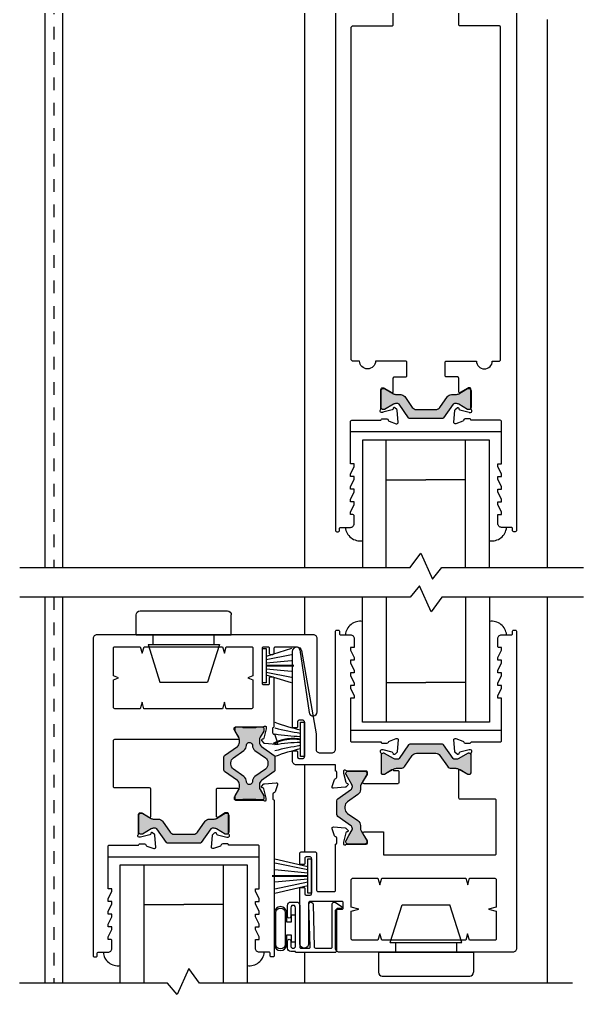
# Model space of a CAD drawing. Extents: x -40 to 95, y -81 to 25.
# Drawn here: x 14.46 to 18.9, y 5.32 to 13 of the extents above; entities that cross this region are included whole.
import ezdxf

# ---------------------------------------------------------------- set-up
doc = ezdxf.new("R2010")
doc.units = 0
doc.header["$LTSCALE"] = 0.25
doc.header["$MEASUREMENT"] = 0
doc.linetypes.add('HIDDEN', pattern=[0.375, 0.25, -0.125])
doc.layers.get('0').update_dxf_attribs({"linetype": 'CONTINUOUS'})
for name, color, linetype in [('GLASS-VINYL', 7, 'CONTINUOUS'), ('I-STRUT', 7, 'CONTINUOUS'), ('MISC', 7, 'CONTINUOUS'), ('SASH', 5, 'CONTINUOUS'), ('SEAL', 7, 'CONTINUOUS'), ('SILL-PAN', 7, 'CONTINUOUS'), ('VENT', 5, 'CONTINUOUS')]:
    doc.layers.add(name, color=color, linetype=linetype)
doc.styles.get("Standard").update_dxf_attribs({"font": 'simplex.shx'})

# ---------------------------------------------------------------- blocks, each defined once
blk = doc.blocks.new('25064-18mmX6mm-I-STRUT')
at = {"layer": 'I-STRUT'}
h = blk.add_hatch(color=256, dxfattribs=at)
h.dxf.hatch_style = 1
h.paths.add_polyline_path([(-0.2205, 0.3535, 0.57735), (-0.2341, 0.3299), (-0.2299, 0.3219, -0.215906), (-0.2352, 0.3257), (-0.1953, 0.2566, -0.131652), (-0.189, 0.233), (-0.189, 0.1993, 0.244698), (-0.1722, 0.167), (-0.0877, 0.1078, -0.244698), (-0.0709, 0.0756), (-0.0709, -0.0773, -0.244698), (-0.0877, -0.1095), (-0.1722, -0.1687, 0.244698), (-0.189, -0.201), (-0.189, -0.2347, -0.131652), (-0.1953, -0.2583), (-0.2352, -0.3274, 0.245227), (-0.2355, -0.3346, 0.507805), (-0.2205, -0.3552), (-0.0866, -0.3552, 0.414214), (-0.0709, -0.3394, 0.469068), (-0.0719, -0.3274), (-0.1118, -0.2583, -0.131652), (-0.1181, -0.2347), (-0.1181, -0.2174), (-0.005, -0.1382, 0.244698), (0, -0.1285), (0, -0.1268), (0, 0.1268, 0.244698), (-0.005, 0.1365), (-0.1181, 0.2157), (-0.1181, 0.233, -0.131652), (-0.1118, 0.2566), (-0.0719, 0.3257, 0.131652), (-0.0709, 0.3296, 0.640011), (-0.0866, 0.3535)])
blk.add_lwpolyline([(0, -0.1299), (0, -0.1268), (0, 0.1268, 0.244698), (-0.005, 0.1365), (-0.1131, 0.2122, -0.244698), (-0.1181, 0.2218), (-0.1181, 0.233, -0.131652), (-0.1118, 0.2566), (-0.0719, 0.3257, 0.131652), (-0.0709, 0.3296), (-0.0709, 0.3377, 0.414214), (-0.0866, 0.3535), (-0.2205, 0.3535, 0.414214), (-0.2362, 0.3377), (-0.2362, 0.3296, 0.131652), (-0.2352, 0.3257), (-0.1953, 0.2566, -0.131652), (-0.189, 0.233), (-0.189, 0.1993, 0.244698), (-0.1722, 0.167), (-0.0877, 0.1078, -0.244698), (-0.0709, 0.0756), (-0.0709, -0.0773, -0.244698), (-0.0877, -0.1095), (-0.1722, -0.1687, 0.244698), (-0.189, -0.201), (-0.189, -0.2347, -0.131652), (-0.1953, -0.2583), (-0.2352, -0.3274, 0.131652), (-0.2362, -0.3313), (-0.2362, -0.3394, 0.414214), (-0.2205, -0.3552), (-0.0866, -0.3552, 0.414214), (-0.0709, -0.3394), (-0.0709, -0.3313, 0.131652), (-0.0719, -0.3274), (-0.1118, -0.2583, -0.131652), (-0.1181, -0.2347), (-0.1181, -0.2235, -0.244698), (-0.1131, -0.2139), (-0.005, -0.1382, 0.244698), (0, -0.1285)], format="xyb", dxfattribs=at)
blk = doc.blocks.new('25065-14.6mmX10.2mm-I-STRUT')
at = {"layer": 'I-STRUT'}
h = blk.add_hatch(color=256, dxfattribs=at)
h.dxf.hatch_style = 1
h.paths.add_polyline_path([(-0.2213, 0.1958, 0.242889), (-0.2309, 0.2008), (-0.2835, 0.2008), (-0.336, 0.2008, 0.242889), (-0.3456, 0.1958), (-0.417, 0.0953, -0.242889), (-0.4491, 0.0787), (-0.4697, 0.0787, -0.131652), (-0.4893, 0.084), (-0.5378, 0.112, 0.317667), (-0.5514, 0.1108, 0.6401), (-0.5709, 0.1018), (-0.5709, 0.0591, 0.236068), (-0.5669, 0.0512), (-0.5669, -0.0512, 0.236068), (-0.5709, -0.0591), (-0.5709, -0.1018, 0.6401), (-0.5514, -0.1108, 0.317667), (-0.5378, -0.112), (-0.4893, -0.084, -0.131652), (-0.4697, -0.0787), (-0.4491, -0.0787, -0.242889), (-0.417, -0.0953), (-0.3456, -0.1958, 0.242889), (-0.336, -0.2008), (-0.2835, -0.2008), (-0.2309, -0.2008, 0.242889), (-0.2213, -0.1958), (-0.1499, -0.0953, -0.242889), (-0.1178, -0.0787), (-0.0973, -0.0787, -0.131652), (-0.0776, -0.084), (-0.0291, -0.112, 0.317667), (-0.0155, -0.1108, 0.6401), (0.0039, -0.1018), (0.0039, -0.0591, 0.236068), (0, -0.0512), (0, 0.0512, 0.236068), (0.0039, 0.0591), (0.0039, 0.1018, 0.6401), (-0.0155, 0.1108, 0.317667), (-0.0291, 0.112), (-0.0776, 0.084, -0.131652), (-0.0973, 0.0787), (-0.1178, 0.0787, -0.242889), (-0.1499, 0.0953)])
h.paths.add_polyline_path([(-0.1807, 0.0438, 0.244669), (-0.1419, 0.0239, -1.006741), (-0.1419, -0.0234, 0.244669), (-0.1807, -0.0432), (-0.2392, -0.1255, -0.242889), (-0.2777, -0.1454), (-0.2892, -0.1454, -0.242889), (-0.3277, -0.1255), (-0.3862, -0.0432, 0.244669), (-0.425, -0.0234, -1.006741), (-0.425, 0.0239, 0.244669), (-0.3862, 0.0438), (-0.3277, 0.1261, -0.242889), (-0.2892, 0.1459), (-0.2777, 0.1459, -0.242889), (-0.2392, 0.1261)], flags=16)
for points in [[(-0.5709, -0.0591), (-0.5709, -0.1018, 0.414214), (-0.5591, -0.1136), (-0.5437, -0.1136, 0.131652), (-0.5378, -0.112), (-0.4893, -0.084, -0.131652), (-0.4697, -0.0787), (-0.4491, -0.0787, -0.242889), (-0.417, -0.0953), (-0.3456, -0.1958, 0.242889), (-0.336, -0.2008), (-0.2835, -0.2008), (-0.2309, -0.2008, 0.242889), (-0.2213, -0.1958), (-0.1499, -0.0953, -0.242889), (-0.1178, -0.0787), (-0.0973, -0.0787, -0.131652), (-0.0776, -0.084), (-0.0291, -0.112, 0.131652), (-0.0232, -0.1136), (-0.0079, -0.1136, 0.414214), (0.0039, -0.1018), (0.0039, -0.0591, 0.236068), (0, -0.0512), (0, 0.0512, 0.236068), (0.0039, 0.0591), (0.0039, 0.1018, 0.414214), (-0.0079, 0.1136), (-0.0232, 0.1136, 0.131652), (-0.0291, 0.112), (-0.0776, 0.084, -0.131652), (-0.0973, 0.0787), (-0.1178, 0.0787, -0.242889), (-0.1499, 0.0953), (-0.2213, 0.1958, 0.242889), (-0.2309, 0.2008), (-0.2835, 0.2008), (-0.336, 0.2008, 0.242889), (-0.3456, 0.1958), (-0.417, 0.0953, -0.242889), (-0.4491, 0.0787), (-0.4697, 0.0787, -0.131652), (-0.4893, 0.084), (-0.5378, 0.112, 0.131652), (-0.5437, 0.1136), (-0.5591, 0.1136, 0.414214), (-0.5709, 0.1018), (-0.5709, 0.0591, 0.236068), (-0.5669, 0.0512), (-0.5669, -0.0512, 0.236068)], [(-0.425, -0.0234, -0.244669), (-0.3862, -0.0432), (-0.3277, -0.1255, 0.242889), (-0.2892, -0.1454), (-0.2835, -0.1454), (-0.2777, -0.1454, 0.242889), (-0.2392, -0.1255), (-0.1807, -0.0432, -0.244669), (-0.1419, -0.0234, 1.006741), (-0.1419, 0.0239, -0.244669), (-0.1807, 0.0438), (-0.2392, 0.1261, 0.242889), (-0.2777, 0.1459), (-0.2835, 0.1459), (-0.2892, 0.1459, 0.242889), (-0.3277, 0.1261), (-0.3862, 0.0438, -0.244669), (-0.425, 0.0239, 1.006741)]]:
    blk.add_lwpolyline(points, format="xyb", close=True, dxfattribs=at)
blk = doc.blocks.new('3727-1-THERMAL-SLIDING-INTERLOCKER')
at = {"layer": 'VENT'}
for points in [[(2.5, 0.84), (2.5, 0.764, -0.414214), (2.47, 0.734), (2.41, 0.734, -0.414214), (2.4, 0.744), (2.4, 0.764), (2.38, 0.764), (2.32, 0.734), (2.3, 0.734), (2.3, 0.764), (2.28, 0.764), (2.22, 0.734), (2.2, 0.734), (2.2, 0.764), (2.18, 0.764), (2.12, 0.734), (2.1, 0.734), (2.1, 0.764), (2.08, 0.764), (2.02, 0.734), (2, 0.734), (2, 0.764), (1.667, 0.764, 0.414214), (1.657, 0.754), (1.657, 0.524, 0.414214), (1.6454, 0.5124), (1.6454, 0.4775, 0.359508), (1.6548, 0.4661, -0.263725), (1.6635, 0.4587), (1.6834, 0.4041), (1.6834, 0.404, -0.548619), (1.6715, 0.3885), (1.5799, 0.3965, -0.176327), (1.5727, 0.3999), (1.5586, 0.4139, -0.57735), (1.562, 0.4269), (1.5664, 0.4281, 0.267949), (1.5746, 0.4363), (1.594, 0.5085, 0.065543), (1.5944, 0.5115), (1.5944, 0.5201, 0.6885), (1.5741, 0.5279, -0.213422), (1.5654, 0.524), (1.413, 0.524, 0.414214), (1.4014, 0.5124), (1.4014, 0.5038, 0.137872), (1.4031, 0.4978), (1.4369, 0.4424, -0.585524), (1.4283, 0.4272), (1.216, 0.4272, -0.414214), (1.206, 0.4372), (1.206, 0.712, 0.414214), (1.196, 0.722), (0.8328, 0.722, 0.414214), (0.8228, 0.712), (0.8228, -0.2596, -0.585524), (0.811, -0.2662), (0.7522, -0.2303, 0.137872), (0.7462, -0.2286), (0.7376, -0.2286, 0.414214), (0.726, -0.2402), (0.726, -0.4524, -0.213422), (0.7221, -0.4611, 0.6885), (0.7299, -0.4814), (0.7385, -0.4814, 0.065543), (0.7415, -0.481), (0.8137, -0.4616, 0.267949), (0.8219, -0.4534), (0.8231, -0.449, -0.57735), (0.8361, -0.4456), (0.8501, -0.4597, -0.176327), (0.8535, -0.4669), (0.8615, -0.5585, -0.548619), (0.846, -0.5704), (0.8459, -0.5704), (0.7913, -0.5505, -0.263725), (0.7839, -0.5418, 0.359508), (0.7725, -0.5324), (0.7376, -0.5324, 0.414214), (0.726, -0.544), (0.344, -0.544, -0.414214), (0.334, -0.534), (0.334, -0.514, -0.414214), (0.344, -0.504), (0.384, -0.504, 0.414214), (0.394, -0.494), (0.394, -0.461, 0.414214), (0.384, -0.451), (0.104, -0.451, 0.414214), (0.094, -0.461), (0.094, -0.494, 0.414214), (0.104, -0.504), (0.144, -0.504, -0.414214), (0.154, -0.514), (0.154, -0.534, -0.414214), (0.144, -0.544), (0.104, -0.544, 0.414214), (0.094, -0.554), (0.094, -0.7151, 0.3714), (0.1196, -0.7448), (0.6118, -0.8184, -0.928445), (0.6071, -0.882), (0.03, -0.882, -0.414214), (0, -0.852), (0, 0.852, -0.414214), (0.03, 0.882), (2.526, 0.882, -0.414214), (2.536, 0.872), (2.536, 0.86, -0.414214), (2.526, 0.85), (2.51, 0.85, 0.414214)], [(0.094, 0.5125), (0.1445, 0.497), (0.094, 0.4815), (0.094, -0.1355), (0.1445, -0.151), (0.094, -0.1665), (0.094, -0.366, 0.414214), (0.104, -0.376), (0.3227, -0.376), (0.3382, -0.336), (0.3537, -0.376), (0.572, -0.376, 0.414214), (0.582, -0.366), (0.582, -0.1666), (0.5315, -0.1513), (0.582, -0.136), (0.582, 0.482), (0.5315, 0.4973), (0.582, 0.5126), (0.582, 0.712, 0.414214), (0.572, 0.722), (0.3537, 0.722), (0.3382, 0.682), (0.3227, 0.722), (0.104, 0.722, 0.414214), (0.094, 0.712)]]:
    blk.add_lwpolyline(points, format="xyb", close=True, dxfattribs=at)
blk = doc.blocks.new('3727-2-THERMAL-SLIDING-INTERLOCKER')
at = {"layer": 'VENT'}
blk.add_lwpolyline([(1.1809, -0.5704), (1.2355, -0.5505, 0.263725), (1.2429, -0.5418, -0.359508), (1.2543, -0.5324), (1.2892, -0.5324, -0.414214), (1.3008, -0.544), (2.5254, -0.544, 0.414214), (2.5354, -0.534), (2.5354, -0.522, 0.414214), (2.5254, -0.512), (2.5094, -0.512, -0.414214), (2.4994, -0.502), (2.4994, -0.426, 0.414214), (2.4694, -0.396), (2.3994, -0.396), (2.3994, -0.426), (2.3794, -0.426), (2.3194, -0.396), (2.2994, -0.396), (2.2994, -0.426), (2.2794, -0.426), (2.2194, -0.396), (2.1994, -0.396), (2.1994, -0.426), (2.1794, -0.426), (2.1194, -0.396), (2.0994, -0.396), (2.0994, -0.426), (2.0794, -0.426), (2.0194, -0.396), (1.9994, -0.396), (1.9994, -0.426), (1.6664, -0.426, -0.414214), (1.6564, -0.416), (1.6564, -0.1849, -0.414214), (1.6448, -0.1732), (1.6448, -0.1384, -0.359508), (1.6542, -0.127, 0.263725), (1.6629, -0.1195), (1.6828, -0.065), (1.6828, -0.0649, 0.548619), (1.6709, -0.0493), (1.5793, -0.0574, 0.176327), (1.5721, -0.0607), (1.558, -0.0748, 0.57735), (1.5615, -0.0878), (1.5658, -0.0889, -0.267949), (1.5741, -0.0972), (1.5934, -0.1694, -0.065543), (1.5938, -0.1724), (1.5938, -0.181, -0.6885), (1.5735, -0.1887, 0.213422), (1.5649, -0.1849), (1.4124, -0.1849, -0.414214), (1.4008, -0.1732), (1.4008, -0.1647, -0.137872), (1.4025, -0.1586), (1.4357, -0.1042, 0.585524), (1.4272, -0.089), (1.2164, -0.089, 0.414214), (1.2064, -0.099), (1.2064, -0.254, 0.585524), (1.2216, -0.2626), (1.2746, -0.2303, -0.137872), (1.2806, -0.2286), (1.2892, -0.2286, -0.414214), (1.3008, -0.2402), (1.3008, -0.4524, 0.213422), (1.3047, -0.4611, -0.6885), (1.2969, -0.4814), (1.2883, -0.4814, -0.065543), (1.2853, -0.481), (1.2131, -0.4616, -0.267949), (1.2049, -0.4534), (1.2037, -0.449, 0.57735), (1.1907, -0.4456), (1.1767, -0.4597, 0.176327), (1.1733, -0.4669), (1.1653, -0.5585, 0.548619), (1.1808, -0.5704)], format="xyb", close=True, dxfattribs=at)
blk = doc.blocks.new('A$C1D443341')
for p, q in [((0, 0.719), (0, 0.031)), ((0.188, 0.75), (0.031, 0.75)), ((0.188, 0.75), (0.188, 0)), ((0.264, 0.615), (0.188, 0.615)), ((0.264, 0.656), (0.562, 0.563)), ((0.264, 0.656), (0.264, 0.094)), ((0.562, 0.563), (0.562, 0.187)), ((0.264, 0.094), (0.562, 0.187)), ((0.264, 0.135), (0.188, 0.135)), ((0.188, 0), (0.031, 0))]:
    blk.add_line(p, q)
for centre, start, end in [((0.031, 0.719), 90, 180), ((0.031, 0.031), 180, 270)]:
    blk.add_arc(centre, 0.031, start, end)
blk = doc.blocks.new('*U198')
for p, q in [((0.03, 0.0494), (0.2285, 0.0899)), ((0.03, 0.0235), (0.2285, 0.0428)), ((0.03, -0.0235), (0.2285, -0.0428)), ((0.03, -0.0494), (0.2285, -0.0899))]:
    blk.add_line(p, q)
at = {"layer": 'SEAL'}
for p, q in [((0.2285, 0.135), (0.03, 0.0742)), ((0.2285, -0.135), (0.03, -0.0742))]:
    blk.add_line(p, q, dxfattribs=at)
blk.add_lwpolyline([(0, -0.135), (0, 0.135), (0.03, 0.135), (0.03, -0.135)], close=True, dxfattribs=at)
at = {"layer": 'SEAL', "const_width": 0.015}
blk.add_lwpolyline([(0.03, 0), (0.2496, 0)], dxfattribs=at)
at = {"flags": 9}
for tag, p in [('FLEETWOOD_PART_#', (-0.0006, -0.2487)), ('MANUFACTURER_PART_#', (0, -0.1988))]:
    blk.add_attdef(tag, p, '', height=0.0312, dxfattribs=at)
blk = doc.blocks.new('3727-SLIDING-INTERLOCK-ASSEMBLY')
for name, p in [('3727-1-THERMAL-SLIDING-INTERLOCKER', (-1.8119, -0.1719)), ('25064-18mmX6mm-I-STRUT', (-0.1708, -0.0029)), ('3727-2-THERMAL-SLIDING-INTERLOCKER', (-1.8113, -0.1719)), ('25065-14.6mmX10.2mm-I-STRUT', (-0.5151, -0.5208))]:
    blk.add_blockref(name, p)
at = {"layer": 'MISC'}
blk.add_blockref('A$C1D443341', (-1.9999, -0.3779), dxfattribs=at)
at = {"layer": 'SEAL', "xscale": -1, "rotation": 90}
blk.add_blockref('*U198', (-1.5679, -0.6229), dxfattribs=at)
blk = doc.blocks.new('3728-1-FIXED-INTERLOCKER')
at = {"layer": 'VENT', "linetype": 'Continuous'}
blk.add_lwpolyline([(-0.9169, 0.7195), (-0.9715, 0.7394), (-0.9715, 0.7394, 0.548619), (-0.9871, 0.7275), (-0.9791, 0.6359, 0.176327), (-0.9757, 0.6287), (-0.9616, 0.6146, 0.57735), (-0.9487, 0.618), (-0.9475, 0.6224, -0.267949), (-0.9393, 0.6306), (-0.8671, 0.65, -0.065543), (-0.8641, 0.6504), (-0.8555, 0.6504, -0.6885), (-0.8477, 0.6301, 0.213422), (-0.8516, 0.6214), (-0.8516, 0.471, -0.414214), (-0.8632, 0.4594), (-0.8718, 0.4594, -0.137872), (-0.8778, 0.4611), (-0.9332, 0.4949, 0.585524), (-0.9484, 0.4864), (-0.9484, 0.3344), (-0.7674, 0.3344), (-0.7674, -0.543, -0.414214), (-0.7774, -0.553), (-1.196, -0.553, -0.414214), (-1.206, -0.543), (-1.206, -0.268, 0.414214), (-1.216, -0.258), (-1.4324, -0.258, 0.585524), (-1.439, -0.2698), (-1.4031, -0.3286, -0.137872), (-1.4014, -0.3346), (-1.4014, -0.3432, -0.414214), (-1.413, -0.3548), (-1.5654, -0.3548, 0.213422), (-1.5741, -0.3587, -0.6885), (-1.5944, -0.3509), (-1.5944, -0.3423, -0.065543), (-1.594, -0.3393), (-1.5746, -0.2671, -0.267949), (-1.5664, -0.2589), (-1.562, -0.2577, 0.57735), (-1.5586, -0.2447), (-1.5727, -0.2307, 0.176327), (-1.5799, -0.2273), (-1.6715, -0.2193, 0.548619), (-1.6834, -0.2348), (-1.6834, -0.2349), (-1.6635, -0.2895, 0.263725), (-1.6548, -0.2969, -0.359508), (-1.6454, -0.3083), (-1.6454, -0.3432, -0.414214), (-1.657, -0.3548), (-1.657, -0.585, -0.414214), (-1.667, -0.595), (-2, -0.595), (-2, -0.565), (-2.02, -0.565), (-2.08, -0.595), (-2.1, -0.595), (-2.1, -0.565), (-2.12, -0.565), (-2.18, -0.595), (-2.2, -0.595), (-2.2, -0.565), (-2.22, -0.565), (-2.28, -0.595), (-2.3, -0.595), (-2.3, -0.565), (-2.32, -0.565), (-2.38, -0.595), (-2.4, -0.595), (-2.4, -0.575, 0.414214), (-2.41, -0.565), (-2.47, -0.565, 0.414214), (-2.5, -0.595), (-2.5, -0.671, -0.414214), (-2.51, -0.681), (-2.526, -0.681, 0.414214), (-2.536, -0.691), (-2.536, -0.703, 0.414214), (-2.526, -0.713), (-0.03, -0.713, 0.414214), (0, -0.683), (0, 0.683, 0.414214), (-0.03, 0.713), (-0.328, 0.713, 0.414214), (-0.338, 0.703), (-0.338, 0.661, -0.414214), (-0.348, 0.651), (-0.39, 0.651, -0.414214), (-0.4, 0.661), (-0.4, 0.914, -0.414214), (-0.39, 0.924), (-0.066, 0.924, 1), (-0.066, 0.994), (-0.5, 0.994, 0.414214), (-0.51, 0.984), (-0.51, 0.964, 0.414214), (-0.5, 0.954), (-0.46, 0.954, -0.414214), (-0.45, 0.944), (-0.45, 0.911, -0.414214), (-0.46, 0.901), (-0.74, 0.901, -0.414214), (-0.75, 0.911), (-0.75, 0.944, -0.414214), (-0.74, 0.954), (-0.7, 0.954, 0.414214), (-0.69, 0.964), (-0.69, 0.984, 0.414214), (-0.7, 0.994), (-0.78, 0.994, 0.414214), (-0.79, 0.984), (-0.79, 0.871, 0.414214), (-0.78, 0.861), (-0.488, 0.861, -0.414214), (-0.478, 0.851), (-0.478, 0.723, -0.414214), (-0.488, 0.713), (-0.8516, 0.713, -0.414214), (-0.8632, 0.7014), (-0.8981, 0.7014, -0.359508), (-0.9095, 0.7108, 0.263725), (-0.9169, 0.7195), (-0.9715, 0.7394), (-0.9715, 0.7394, 0.548619), (-0.9871, 0.7275), (-0.9791, 0.6359)], format="xyb", dxfattribs=at)
blk.add_lwpolyline([(-0.094, -0.3435), (-0.1445, -0.328), (-0.094, -0.3125), (-0.094, 0.3475), (-0.1445, 0.363), (-0.094, 0.3785), (-0.094, 0.578, 0.414214), (-0.104, 0.588), (-0.3227, 0.588), (-0.3382, 0.528), (-0.3537, 0.588), (-0.572, 0.588, 0.414214), (-0.582, 0.578), (-0.582, 0.3786), (-0.5315, 0.3633), (-0.582, 0.348), (-0.582, -0.313), (-0.5315, -0.3283), (-0.582, -0.3436), (-0.582, -0.543, 0.414214), (-0.572, -0.553), (-0.3537, -0.553), (-0.3382, -0.493), (-0.3227, -0.553), (-0.104, -0.553, 0.414214), (-0.094, -0.543)], format="xyb", close=True, dxfattribs=at)
blk = doc.blocks.new('3728-2-FIXED-INTERLOCKER')
at = {"layer": 'VENT', "linetype": 'Continuous'}
blk.add_lwpolyline([(-1.8264, 1.001, -0.414214), (-1.8164, 1.011), (-1.7764, 1.011, 0.414214), (-1.7664, 1.021), (-1.7664, 1.041, 0.414214), (-1.7764, 1.051), (-2.3695, 1.051, 0.916331), (-2.3756, 0.9815), (-1.7204, 0.866), (-1.6004, 0.866, -0.414214), (-1.5704, 0.836), (-1.5704, 0.743, -0.414214), (-1.6004, 0.713), (-2.526, 0.713, 0.414214), (-2.536, 0.703), (-2.536, 0.691, 0.414214), (-2.526, 0.681), (-2.51, 0.681, -0.414214), (-2.5, 0.671), (-2.5, 0.595, 0.414214), (-2.47, 0.565), (-2.4, 0.565), (-2.4, 0.595), (-2.38, 0.595), (-2.32, 0.565), (-2.3, 0.565), (-2.3, 0.595), (-2.28, 0.595), (-2.22, 0.565), (-2.2, 0.565), (-2.2, 0.595), (-2.18, 0.595), (-2.12, 0.565), (-2.1, 0.565), (-2.1, 0.595), (-2.08, 0.595), (-2.02, 0.565), (-2, 0.565), (-2, 0.595), (-1.667, 0.595, -0.414214), (-1.657, 0.585), (-1.657, 0.3539, -0.414214), (-1.6454, 0.3422), (-1.6454, 0.3074, -0.359508), (-1.6548, 0.296, 0.263725), (-1.6635, 0.2885), (-1.6834, 0.234), (-1.6834, 0.2339, 0.548619), (-1.6715, 0.2183), (-1.5799, 0.2264, 0.176327), (-1.5727, 0.2297), (-1.5586, 0.2438, 0.57735), (-1.562, 0.2568), (-1.5664, 0.2579, -0.267949), (-1.5746, 0.2662), (-1.594, 0.3384, -0.065543), (-1.5944, 0.3414), (-1.5944, 0.35, -0.6885), (-1.5741, 0.3577, 0.213422), (-1.5654, 0.3539), (-1.413, 0.3539, -0.414214), (-1.4014, 0.3422), (-1.4014, 0.3337, -0.137872), (-1.4031, 0.3276), (-1.439, 0.2688, 0.585524), (-1.4324, 0.257), (-1.4324, 0.223, 0.414214), (-1.4224, 0.213), (-1.337, 0.213, 0.414214), (-1.327, 0.223), (-1.327, 0.4879, 0.585524), (-1.3422, 0.4964), (-1.4001, 0.4611, -0.137872), (-1.4062, 0.4594), (-1.4148, 0.4594, -0.414214), (-1.4264, 0.471), (-1.4264, 0.6214, 0.213422), (-1.4303, 0.6301, -0.6885), (-1.4225, 0.6504), (-1.4139, 0.6504, -0.065543), (-1.4109, 0.65), (-1.3387, 0.6306, -0.267949), (-1.3305, 0.6224), (-1.3293, 0.618, 0.57735), (-1.3163, 0.6146), (-1.3022, 0.6287, 0.176327), (-1.2989, 0.6359), (-1.2909, 0.7275, 0.548619), (-1.3064, 0.7394), (-1.3065, 0.7394), (-1.3611, 0.7195, 0.263725), (-1.3685, 0.7108, -0.359508), (-1.3799, 0.7014), (-1.4148, 0.7014, -0.414214), (-1.4264, 0.713), (-1.4764, 0.713), (-1.4764, 0.7587), (-1.4764, 1.021, 0.414214), (-1.5064, 1.051), (-1.5764, 1.051, 0.414214), (-1.5864, 1.041), (-1.5864, 1.021, 0.414214), (-1.5764, 1.011), (-1.5364, 1.011, -0.414214), (-1.5264, 1.001), (-1.5264, 0.968, -0.414214), (-1.5364, 0.958), (-1.8164, 0.958, -0.414214), (-1.8264, 0.968)], format="xyb", close=True, dxfattribs=at)
blk = doc.blocks.new('25066-14.6mmX6mm-I-STRUT')
at = {"layer": 'I-STRUT'}
h = blk.add_hatch(color=256, dxfattribs=at)
h.dxf.hatch_style = 1
h.paths.add_polyline_path([(-0.0068, -0.063), (0, -0.063), (0.0068, -0.063, -0.244698), (0.0455, -0.0831), (0.1027, -0.1649, 0.304221), (0.1509, -0.1859, -0.181711), (0.1837, -0.1914), (0.2205, -0.2126), (0.2596, -0.2352, 0.245227), (0.2669, -0.2355, 0.507805), (0.2874, -0.2205), (0.2874, -0.2008), (0.2874, -0.1063), (0.2874, -0.0866, 0.57735), (0.2638, -0.073), (0.2559, -0.0769, -0.205948), (0.2596, -0.0719), (0.2205, -0.0945), (0.1755, -0.1205, -0.131652), (0.1696, -0.122), (0.166, -0.122, -0.244698), (0.1402, -0.1086), (0.07, -0.0084, 0.244698), (0.0539, 0), (0, 0), (-0.0539, 0, 0.244698), (-0.07, -0.0084), (-0.1402, -0.1086, -0.244698), (-0.166, -0.122), (-0.1728, -0.122), (-0.2596, -0.0719, 0.131652), (-0.2635, -0.0709, 0.640011), (-0.2874, -0.0866), (-0.2874, -0.1063), (-0.2874, -0.2008), (-0.2874, -0.2205, 0.414214), (-0.2717, -0.2362, 0.469068), (-0.2596, -0.2352), (-0.1837, -0.1914, -0.131652), (-0.1601, -0.185), (-0.1414, -0.185, 0.244698), (-0.1027, -0.1649), (-0.0455, -0.0831, -0.244698)])
blk.add_lwpolyline([(-0.2635, -0.0709), (-0.2717, -0.0709, 0.414214), (-0.2874, -0.0866), (-0.2874, -0.1063), (-0.2874, -0.2008), (-0.2874, -0.2205, 0.414214), (-0.2717, -0.2362), (-0.2635, -0.2362, 0.131652), (-0.2596, -0.2352), (-0.1837, -0.1914, -0.131652), (-0.1601, -0.185), (-0.1414, -0.185, 0.244698), (-0.1027, -0.1649), (-0.0455, -0.0831, -0.244698), (-0.0068, -0.063), (0, -0.063), (0.0068, -0.063, -0.244698), (0.0455, -0.0831), (0.1027, -0.1649, 0.244698), (0.1414, -0.185), (0.1601, -0.185, -0.131652), (0.1837, -0.1914), (0.2205, -0.2126), (0.2596, -0.2352, 0.131652), (0.2635, -0.2362), (0.2717, -0.2362, 0.414214), (0.2874, -0.2205), (0.2874, -0.2008), (0.2874, -0.1063), (0.2874, -0.0866, 0.414214), (0.2717, -0.0709), (0.2635, -0.0709, 0.131652), (0.2596, -0.0719), (0.2205, -0.0945), (0.1755, -0.1205, -0.131652), (0.1696, -0.122), (0.166, -0.122, -0.244698), (0.1402, -0.1086), (0.07, -0.0084, 0.244698), (0.0539, 0), (0, 0), (-0.0539, 0, 0.244698), (-0.07, -0.0084), (-0.1402, -0.1086, -0.244698), (-0.166, -0.122), (-0.1696, -0.122, -0.131652), (-0.1755, -0.1205), (-0.2596, -0.0719), (-0.2614, -0.0709), (-0.2635, -0.0709, -0.131652), (-0.2596, -0.0719)], format="xyb", dxfattribs=at)
blk = doc.blocks.new('*U199')
for centre, radius, start, end in [((-0.3932, 1.8385), 1.8144, 283.48725, 290.13438), ((-0.2541, 1.9815), 1.9529, 278.36473, 284.39471), ((-0.0497, 1.9172), 1.8953, 272.41045, 278.52923), ((-0.0497, -1.9172), 1.8953, 81.47077, 87.58955), ((-0.2541, -1.9815), 1.9529, 75.60529, 81.63527), ((-0.3932, -1.8385), 1.8144, 69.86562, 76.51275)]:
    blk.add_arc(centre, radius, start, end)
at = {"layer": 'SEAL'}
blk.add_lwpolyline([(0, -0.135), (0, 0.135), (0.03, 0.135), (0.03, -0.135)], close=True, dxfattribs=at)
at = {"layer": 'SEAL', "const_width": 0.015}
blk.add_lwpolyline([(0.03, 0, 0.171612), (0.2445, 0.0342)], format="xyb", dxfattribs=at)
at = {"flags": 9}
for tag, p in [('FLEETWOOD_PART_#', (-0.0006, -0.2487)), ('MANUFACTURER_PART_#', (0, -0.1988))]:
    blk.add_attdef(tag, p, '', height=0.0312, dxfattribs=at)
blk = doc.blocks.new('19117-Seal')
for p, q in [((0.29, 0.1349), (0.03, 0.0742)), ((0.03, 0.0494), (0.29, 0.1025)), ((0.03, 0.0235), (0.29, 0.0488)), ((0.03, -0.0235), (0.29, -0.0488)), ((0.03, -0.0494), (0.29, -0.1025)), ((0.29, -0.135), (0.03, -0.0742))]:
    blk.add_line(p, q)
at = {"const_width": 0.015}
blk.add_lwpolyline([(0.03, 0), (0.3116, 0)], dxfattribs=at)
at = {"layer": 'SEAL'}
blk.add_lwpolyline([(0, -0.135), (0, 0.135), (0.03, 0.135), (0.03, -0.135)], close=True, dxfattribs=at)
at = {"flags": 9}
for tag, p in [('FLEETWOOD_PART_#', (-0.0006, -0.2487)), ('MANUFACTURER_PART_#', (0, -0.1988))]:
    blk.add_attdef(tag, p, '', height=0.0312, dxfattribs=at)
blk = doc.blocks.new('*U204')
at = {"layer": 'SASH', "color": 7}
for points in [[(1.5212, 1.0268), (1.5212, 1.0618), (1.5762, 1.0618), (1.5762, 1.0963), (1.4943, 1.0963, -0.830739), (1.4943, 1.195), (1.7581, 1.195, -0.830739), (1.7581, 1.0963), (1.6762, 1.0963), (1.6762, 1.0618), (1.7312, 1.0618), (1.7312, 1.0268)], [(1.7581, 1.1817), (1.4943, 1.1817, 0.768484), (1.4943, 1.1096), (1.7581, 1.1096, 0.768484)]]:
    blk.add_lwpolyline(points, format="xyb", close=True, dxfattribs=at)
at = {"layer": 'VENT', "color": 7}
blk.add_lwpolyline([(1.4341, 0.8894), (1.7716, 0.8795, -0.405608), (1.7815, 0.8692), (1.7815, 0.749, -0.414214), (1.7712, 0.7387), (1.434, 0.7387, 0.586161), (1.42, 0.7138), (1.4488, 0.6668, 0.75692), (1.4678, 0.6721), (1.4678, 0.6957, -0.414214), (1.4781, 0.7059), (1.8041, 0.7059, 0.414214), (1.8143, 0.7162), (1.8143, 1.0235, 0.414214), (1.811, 1.0268), (1.8105, 1.0268, -0.414214), (1.8071, 1.0301), (1.8071, 1.0647, 0.414214), (1.7815, 1.0904), (1.723, 1.0904, 1.000001), (1.723, 1.0647), (1.7625, 1.0647, -1), (1.7625, 1.0268), (1.4622, 1.0268, -1.000001), (1.4622, 1.0647), (1.5313, 1.0647, 1), (1.5313, 1.0904), (1.4432, 1.0904, 0.414214), (1.4176, 1.0647), (1.4176, 1.0196, 0.414214), (1.4432, 0.994), (1.7712, 0.994, -0.414214), (1.7815, 0.9837), (1.7815, 0.9225, -0.422884), (1.7709, 0.9123), (1.4347, 0.9222, 1.023375)], format="xyb", close=True, dxfattribs=at)
for name, p in [('3728-2-FIXED-INTERLOCKER', (1.8125, 0)), ('3728-1-FIXED-INTERLOCKER', (1.8125, 0)), ('25066-14.6mmX6mm-I-STRUT', (0.6735, 0.7018))]:
    blk.add_blockref(name, p)
at = {"xscale": -1}
blk.add_blockref('25064-18mmX6mm-I-STRUT', (0.1749, 0), dxfattribs=at)
at = {"layer": 'MISC', "xscale": -1}
blk.add_blockref('A$C1D443341', (2.0005, -0.375), dxfattribs=at)
at = {"layer": 'SEAL', "xscale": -1, "rotation": 270}
for name, p in [('*U199', (0.1361, 0.958)), ('19117-Seal', (1.2125, 0.901))]:
    blk.add_blockref(name, p, dxfattribs=at)
blk = doc.blocks.new('*U207')
for name, p in [('3727-SLIDING-INTERLOCK-ASSEMBLY', (0.5619, 0.9569)), ('*U204', (-0.5625, -0.954))]:
    blk.add_blockref(name, p)
blk = doc.blocks.new('3777-4in_Thermal_Sightline_Interlocker')
for points in [[(0.8572, 0.671), (0.8572, 0.595, -0.414214), (0.8272, 0.565), (0.7672, 0.565, -0.414214), (0.7572, 0.575), (0.7572, 0.595), (0.7372, 0.595), (0.6772, 0.565), (0.6572, 0.565), (0.6572, 0.595), (0.6372, 0.595), (0.5772, 0.565), (0.5572, 0.565), (0.5572, 0.595), (0.5372, 0.595), (0.4772, 0.565), (0.4572, 0.565), (0.4572, 0.595), (0.4372, 0.595), (0.3772, 0.565), (0.3572, 0.565), (0.3572, 0.595), (0.0242, 0.595, 0.414214), (0.0142, 0.585), (0.0142, 0.3545, 0.414214), (0.0026, 0.3429), (0.0026, 0.308, 0.359508), (0.012, 0.2966, -0.263725), (0.0208, 0.2892), (0.0406, 0.2346), (0.0406, 0.2345, -0.548619), (0.0287, 0.219), (-0.0629, 0.227, -0.176327), (-0.0701, 0.2304), (-0.0842, 0.2444, -0.57735), (-0.0807, 0.2574), (-0.0763, 0.2586, 0.267949), (-0.0681, 0.2668), (-0.0488, 0.339, 0.065543), (-0.0484, 0.342), (-0.0484, 0.3506, 0.6885), (-0.0687, 0.3584, -0.213422), (-0.0773, 0.3545), (-0.2298, 0.3545, 0.414214), (-0.2414, 0.3429), (-0.2414, 0.3343, 0.137872), (-0.2397, 0.3283), (-0.204, 0.2699, -0.585524), (-0.2109, 0.2577), (-0.3179, 0.2577, 0.414214), (-0.3279, 0.2477), (-0.3279, 0.16, -0.414214), (-0.3379, 0.15), (-0.4429, 0.15, -0.414214), (-0.4529, 0.16), (-0.4529, 0.3975, 1), (-0.4529, 0.5225), (-0.4529, 0.578, 0.414214), (-0.4629, 0.588), (-3.082, 0.588, 0.414214), (-3.092, 0.578), (-3.092, 0.2677, -0.414214), (-3.102, 0.2577), (-3.3008, 0.2577, -0.414214), (-3.3108, 0.2677), (-3.3108, 0.578, 0.414214), (-3.3208, 0.588), (-3.6849, 0.588, 0.414214), (-3.6949, 0.578), (-3.6949, -0.4286, -0.585524), (-3.7067, -0.4352), (-3.7655, -0.3993, 0.137872), (-3.7716, -0.3976), (-3.7801, -0.3976, 0.414214), (-3.7918, -0.4092), (-3.7918, -0.6214, -0.213422), (-3.7956, -0.6301, 0.6885), (-3.7879, -0.6504), (-3.7793, -0.6504, 0.065543), (-3.7763, -0.65), (-3.7041, -0.6306, 0.267949), (-3.6958, -0.6224), (-3.6947, -0.618, -0.57735), (-3.6817, -0.6146), (-3.6676, -0.6287, -0.176327), (-3.6643, -0.6359), (-3.6562, -0.7275, -0.548619), (-3.6718, -0.7394), (-3.6719, -0.7394), (-3.7264, -0.7195, -0.263725), (-3.7339, -0.7108, 0.359508), (-3.7453, -0.7014), (-3.7801, -0.7014, 0.414214), (-3.7918, -0.713), (-4.1738, -0.713, -0.414214), (-4.1838, -0.703), (-4.1838, -0.683, -0.414214), (-4.1738, -0.673), (-4.1338, -0.673, 0.414214), (-4.1238, -0.663), (-4.1238, -0.63, 0.414214), (-4.1338, -0.62), (-4.4138, -0.62, 0.414214), (-4.4238, -0.63), (-4.4238, -0.663, 0.414214), (-4.4138, -0.673), (-4.3738, -0.673, -0.414214), (-4.3638, -0.683), (-4.3638, -0.703, -0.414214), (-4.3738, -0.713), (-4.4138, -0.713, 0.414214), (-4.4238, -0.723), (-4.4238, -0.8841, 0.3714), (-4.3982, -0.9138), (-3.9059, -0.9874, -0.928445), (-3.9107, -1.051), (-4.4878, -1.051, -0.414214), (-4.5178, -1.021), (-4.5178, 0.683, -0.414214), (-4.4878, 0.713), (0.8772, 0.713, -1), (0.8772, 0.681), (0.8672, 0.681, 0.414214)], [(-4.4238, 0.3435), (-4.3733, 0.328), (-4.4238, 0.3125), (-4.4238, -0.3045), (-4.3733, -0.32), (-4.4238, -0.3355), (-4.4238, -0.535, 0.414214), (-4.4138, -0.545), (-4.1951, -0.545), (-4.1796, -0.505), (-4.1641, -0.545), (-3.9458, -0.545, 0.414214), (-3.9358, -0.535), (-3.9358, -0.3356), (-3.9863, -0.3203), (-3.9358, -0.305), (-3.9358, 0.313), (-3.9863, 0.3283), (-3.9358, 0.3436), (-3.9358, 0.543, 0.414214), (-3.9458, 0.553), (-4.1641, 0.553), (-4.1796, 0.513), (-4.1951, 0.553), (-4.4138, 0.553, 0.414214), (-4.4238, 0.543)], [(0.8672, -0.681, -0.414214), (0.8572, -0.671), (0.8572, -0.595, 0.414214), (0.8272, -0.565), (0.7572, -0.565), (0.7572, -0.595), (0.7372, -0.595), (0.6772, -0.565), (0.6572, -0.565), (0.6572, -0.595), (0.6372, -0.595), (0.5772, -0.565), (0.5572, -0.565), (0.5572, -0.595), (0.5372, -0.595), (0.4772, -0.565), (0.4572, -0.565), (0.4572, -0.595), (0.4372, -0.595), (0.3772, -0.565), (0.3572, -0.565), (0.3572, -0.595), (0.0242, -0.595, -0.414214), (0.0142, -0.585), (0.0142, -0.3545, -0.414214), (0.0026, -0.3429), (0.0026, -0.308, -0.359508), (0.012, -0.2966, 0.263725), (0.0208, -0.2892), (0.0406, -0.2346), (0.0406, -0.2345, 0.548619), (0.0287, -0.219), (-0.0629, -0.227, 0.176327), (-0.0701, -0.2304), (-0.0842, -0.2444, 0.57735), (-0.0807, -0.2574), (-0.0763, -0.2586, -0.267949), (-0.0681, -0.2668), (-0.0488, -0.339, -0.065543), (-0.0484, -0.342), (-0.0484, -0.3506, -0.6885), (-0.0687, -0.3584, 0.213422), (-0.0773, -0.3545), (-0.2298, -0.3545, -0.414214), (-0.2414, -0.3429), (-0.2414, -0.3343, -0.137872), (-0.2397, -0.3283), (-0.204, -0.2699, 0.585524), (-0.2109, -0.2577), (-0.3179, -0.2577, -0.414214), (-0.3279, -0.2477), (-0.3279, -0.16, 0.414214), (-0.3379, -0.15), (-0.4429, -0.15, 0.414214), (-0.4529, -0.16), (-0.4529, -0.3975, -1), (-0.4529, -0.5225), (-0.4529, -0.578, -0.414214), (-0.4629, -0.588), (-3.082, -0.588, -0.414214), (-3.092, -0.578), (-3.092, -0.2677, 0.414214), (-3.102, -0.2577), (-3.3008, -0.2577, 0.414214), (-3.3108, -0.2677), (-3.3108, -0.4266, 0.585524), (-3.2986, -0.4334), (-3.2426, -0.3993, -0.137872), (-3.2366, -0.3976), (-3.228, -0.3976, -0.414214), (-3.2164, -0.4092), (-3.2164, -0.6214, 0.213422), (-3.2125, -0.6301, -0.6885), (-3.2203, -0.6504), (-3.2289, -0.6504, -0.065543), (-3.2319, -0.65), (-3.3041, -0.6306, -0.267949), (-3.3123, -0.6224), (-3.3135, -0.618, 0.57735), (-3.3264, -0.6146), (-3.3405, -0.6287, 0.176327), (-3.3439, -0.6359), (-3.3519, -0.7275, 0.548619), (-3.3364, -0.7394), (-3.3363, -0.7394), (-3.2817, -0.7195, 0.263725), (-3.2743, -0.7108, -0.359508), (-3.2629, -0.7014), (-3.228, -0.7014, -0.414214), (-3.2164, -0.713), (0.8772, -0.713, 1), (0.8772, -0.681)]]:
    blk.add_lwpolyline(points, format="xyb", close=True)
at = {"layer": 'I-STRUT'}
for name, p in [('25064-18mmX6mm-I-STRUT', (0, 0)), ('25065-14.6mmX10.2mm-I-STRUT', (-3.2209, -0.5178))]:
    blk.add_blockref(name, p, dxfattribs=at)

msp = doc.modelspace()

# ---------------------------------------------------------------- linework, layer by layer
for p, q in [((16.7102, 8.6836), (16.7102, 14.4958)), ((16.7102, 8.1546), (16.7102, 8.4509)), ((16.7102, 6.4446), (16.7102, 7.131)), ((16.7102, 5.4113), (16.7102, 5.6528))]:
    msp.add_line(p, q)
at = {"color": 7}
for p, q in [((17.3517, 8.6836), (17.3517, 9.6883)), ((17.9767, 8.6836), (17.9767, 9.6883)), ((17.3517, 9.3758), (17.6642, 9.3758)), ((17.9767, 9.3758), (17.6642, 9.3758)), ((17.3517, 8.4509), (17.3517, 7.4671)), ((17.9767, 8.4509), (17.9767, 7.4671)), ((17.3517, 7.7796), (17.6642, 7.7796)), ((17.9767, 7.7796), (17.6642, 7.7796)), ((15.4438, 5.4113), (15.4438, 6.3421)), ((16.0688, 5.4113), (16.0688, 6.3421)), ((15.4438, 6.0296), (15.7563, 6.0296)), ((16.0688, 6.0296), (15.7563, 6.0296))]:
    msp.add_line(p, q, dxfattribs=at)
for points in [[(18.1642, 8.6836), (18.1642, 9.6883), (17.6642, 9.6883), (17.1642, 9.6883), (17.1642, 8.6836)], [(18.1642, 8.4509), (18.1642, 7.4671), (17.6642, 7.4671), (17.1642, 7.4671), (17.1642, 8.4509)], [(15.2563, 5.4113), (15.2563, 6.3421), (15.7563, 6.3421), (16.2563, 6.3421), (16.2563, 5.4113)]]:
    msp.add_lwpolyline(points, dxfattribs=at)
for centre, start, end in [((17.1456, 9.0102), 184.62266, 279.24104), ((18.1829, 9.0102), 260.75896, 355.37734), ((17.1456, 8.1453), 80.75896, 175.37734), ((18.1829, 8.1453), 4.62266, 99.24104), ((15.2376, 5.664), 184.62266, 279.24104), ((16.2749, 5.664), 260.75896, 355.37734)]:
    msp.add_arc(centre, 0.1161, start, end)
at = {"layer": 'GLASS-VINYL', "color": 7}
for p, q in [((18.2592, 9.7533), (17.0692, 9.7533)), ((18.2592, 7.4021), (17.0692, 7.4021)), ((15.1613, 6.4071), (16.3513, 6.4071))]:
    msp.add_line(p, q, dxfattribs=at)
at = {"layer": 'GLASS-VINYL'}
msp.add_lwpolyline([(18.8168, 5.4113), (15.8798, 5.4113), (15.7955, 5.5255), (15.7041, 5.3216), (15.6298, 5.4113), (14.4633, 5.4113)], dxfattribs=at)
at = {"layer": 'MISC'}
for points in [[(14.4654, 8.6836), (17.5392, 8.6836), (17.6235, 8.7978), (17.715, 8.5939), (17.7892, 8.6836), (18.9046, 8.6836)], [(18.9046, 8.4509), (17.7892, 8.4509), (17.705, 8.3366), (17.6135, 8.5405), (17.5392, 8.4509), (14.4654, 8.4509)]]:
    msp.add_lwpolyline(points, dxfattribs=at)
at = {"layer": 'SILL-PAN'}
for p, q in [((14.6632, 15.744), (14.6632, 8.6836)), ((14.8022, 15.744), (14.8022, 8.6836)), ((18.6182, 13.0006), (18.6182, 8.6836)), ((14.6633, 8.4509), (14.6632, 5.4113)), ((14.8023, 8.4509), (14.8022, 5.4113)), ((18.6182, 8.4509), (18.6182, 5.4113))]:
    msp.add_line(p, q, dxfattribs=at)
at = {"layer": 'SILL-PAN', "linetype": 'HIDDEN'}
for p, q in [((14.7327, 15.744), (14.7327, 8.6836)), ((14.7328, 8.4509), (14.7327, 5.4113))]:
    msp.add_line(p, q, dxfattribs=at)

# ---------------------------------------------------------------- block references
at = {"layer": 'VENT', "color": 0, "xscale": -1, "rotation": 90}
msp.add_blockref('3777-4in_Thermal_Sightline_Interlocker', (17.6642, 9.858), dxfattribs=at)
at = {"layer": 'VENT', "xscale": -1, "rotation": 90}
msp.add_blockref('*U207', (16.7103, 6.9046), dxfattribs=at)

doc.saveas('drawing.dxf')
